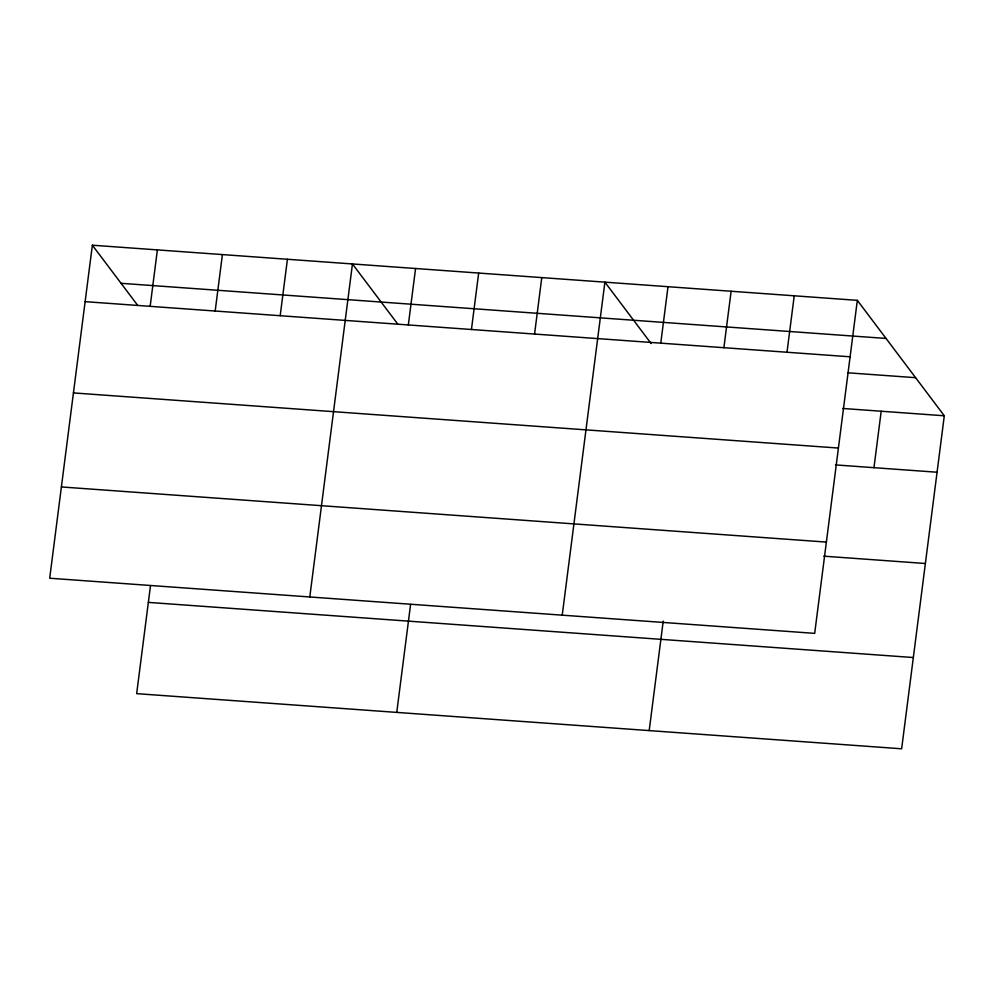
<?xml version="1.0" encoding="UTF-8"?>
<svg xmlns="http://www.w3.org/2000/svg" width="994" height="994" viewBox="0 0 994 994"><rect width="100%" height="100%" fill="white"/><g stroke="black" fill="none" stroke-linecap="round" stroke-linejoin="round"><path stroke-width="1.49" d="M92.355 245.207L49.7 578.222L814.682 633.364L857.337 300.35L92.355 245.207L137.694 305.369M150.156 306.338L157.387 249.892M150.492 585.702L136.663 693.65L901.645 748.793L944.3 415.778L857.337 300.35M215.176 311.023L222.407 254.576M280.196 315.707L287.428 259.26M309.793 596.972L352.448 263.957L397.786 324.119M408.335 324.951L415.567 268.504M396.755 712.4L410.584 604.451M471.442 329.499L478.673 273.052M534.561 334.046L541.78 277.599M562.231 615.162L604.899 282.147L651.145 343.551M660.774 343.141L668.005 286.694M649.194 730.602L663.222 621.126M723.893 347.689L731.124 291.242M786.999 352.249L794.231 295.802M873.962 467.677L881.193 411.23M121.057 283.302L886.039 338.445M85.124 301.654L850.106 356.796M847.87 372.8L915.598 377.683M842.701 408.459L944.3 415.778M73.432 392.916L838.414 448.058M835.482 464.906L937.069 472.225M61.392 486.948L826.374 542.09M823.79 556.168L925.377 563.499M148.355 602.389L913.337 657.531"/></g></svg>
